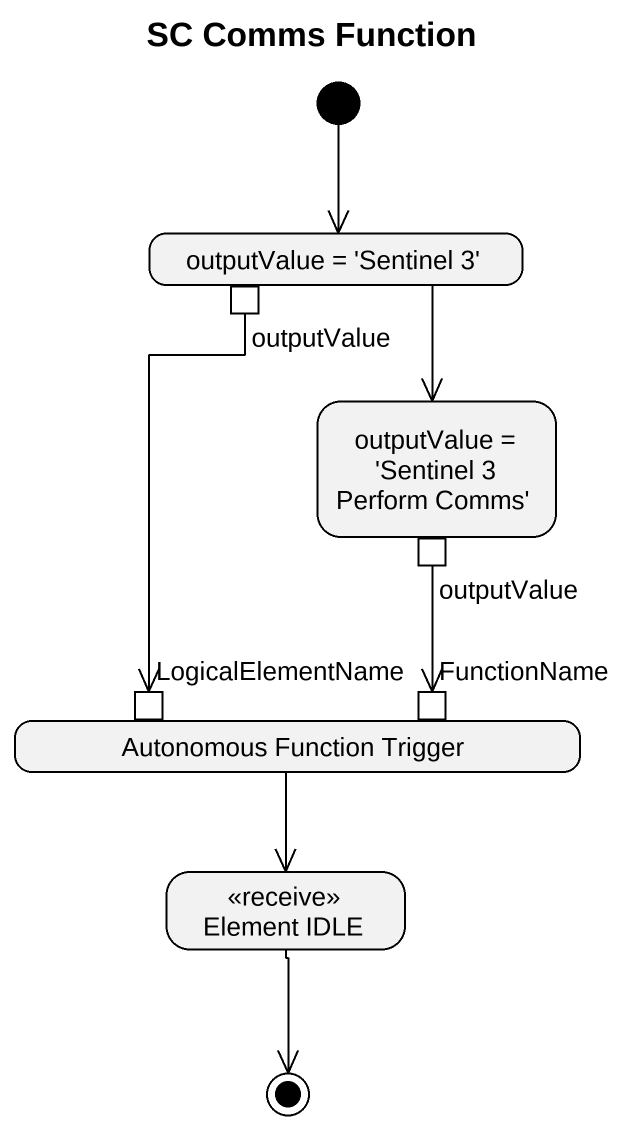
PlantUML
@startuml
title SC Comms Function
hide empty description
state "outputValue = 'Sentinel 3'" as outputValue_Sentinel_3 {
  state outputValue <<outputPin>>
}
state "outputValue = 'Sentinel 3 Perform Comms'" as outputValue_Sentinel_3_2 {
  state "outputValue" as outputValue_2 <<outputPin>>
}
state "Autonomous Function Trigger" as Autonomous_Function_Trigger {
  state LogicalElementName <<inputPin>>
  state FunctionName <<inputPin>>
}
state "Element IDLE" as Element_IDLE <<receive>>
[*] --> outputValue_Sentinel_3
outputValue_Sentinel_3 --> outputValue_Sentinel_3_2
outputValue --> LogicalElementName
outputValue_2 --> FunctionName
Autonomous_Function_Trigger --> Element_IDLE
Element_IDLE --> [*]
@enduml
